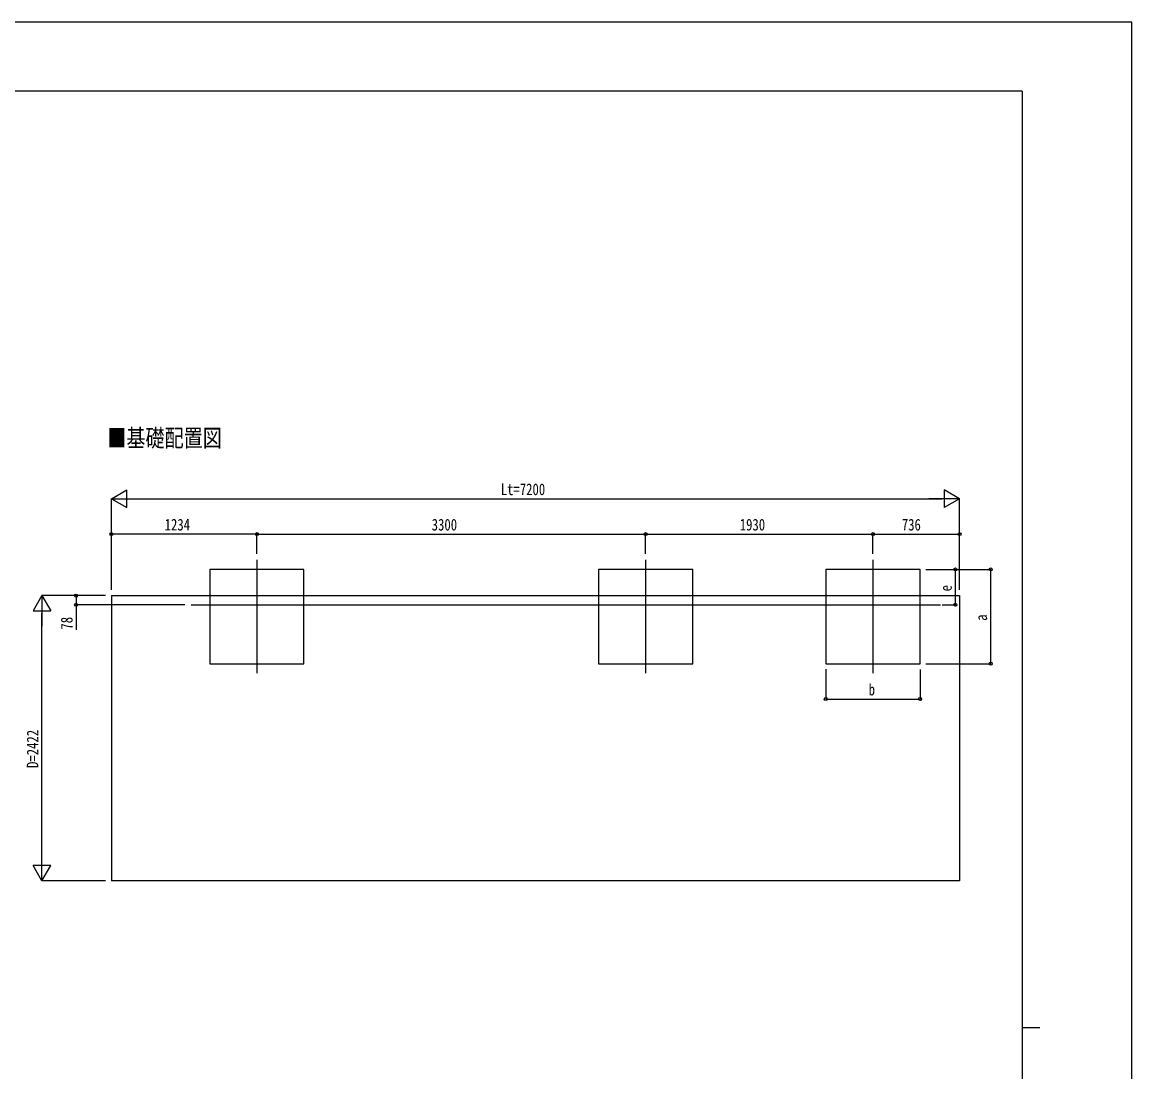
# Model space of a CAD drawing. Units: millimetres, scale not verified. Extents: x -12615 to 12615, y -8910 to 8910.
# Drawn here: x 3195 to 12615, y 0 to 8910 of the extents above; entities that cross this region are included whole.
import ezdxf
from ezdxf.enums import TextEntityAlignment as Align

# ---------------------------------------------------------------- set-up
doc = ezdxf.new("R2010")
doc.units = ezdxf.units.MM
doc.header["$LTSCALE"] = 50
for name, color, linetype in [('0-2_USER1', 3, 'Continuous'), ('0-3_YKK_12', 2, 'Continuous'), ('0-5_YKK_A1', 4, 'Continuous'), ('0-6_YKK_D', 6, 'Continuous'), ('0-7_YKK_ZWAK', 7, 'Continuous')]:
    doc.layers.add(name, color=color, linetype=linetype)
doc.styles.add('ＭＳ ゴシック', font='')
doc.styles.get('ＭＳ ゴシック').set_extended_font_data('MS Gothic')

msp = doc.modelspace()

# ---------------------------------------------------------------- linework, layer by layer
at = {"layer": '0-3_YKK_12'}
for p, q in [((5187.06, 4345.76), (5187.06, 3383.24)), ((8487.06, 4345.76), (8487.06, 3383.24)), ((10417.06, 4345.76), (10417.06, 3383.24)), ((4628.39, 3964.3), (10991.3, 3964.3))]:
    msp.add_line(p, q, dxfattribs=at)
at = {"layer": '0-5_YKK_A1'}
for p, q in [((3953.06, 4042.3), (11153.06, 4042.3)), ((3953.06, 4042.3), (3953.06, 1620.3)), ((11153.06, 4042.3), (11153.06, 1620.3)), ((11153.06, 1620.3), (3953.06, 1620.3))]:
    msp.add_line(p, q, dxfattribs=at)
for points in [[(4787.06, 3464.5), (5587.06, 3464.5), (5587.06, 4264.5), (4787.06, 4264.5)], [(8087.06, 3464.5), (8887.06, 3464.5), (8887.06, 4264.5), (8087.06, 4264.5)], [(10017.06, 3464.5), (10817.06, 3464.5), (10817.06, 4264.5), (10017.06, 4264.5)]]:
    msp.add_lwpolyline(points, close=True, dxfattribs=at)
at = {"layer": '0-6_YKK_D'}
for p, q in [((3953.06, 4864.5), (4082.96, 4939.5)), ((4082.96, 4789.5), (4082.96, 4939.5)), ((11153.06, 4864.5), (11023.16, 4939.5)), ((11023.16, 4939.5), (11023.16, 4789.5)), ((3953.06, 4092.3), (3953.06, 4865.5)), ((3953.06, 4864.5), (4082.96, 4789.5)), ((3953.06, 4864.5), (4212.87, 4864.5)), ((4103.06, 4864.5), (11003.06, 4864.5)), ((11153.06, 4864.5), (10893.25, 4864.5)), ((11153.06, 4864.5), (11023.16, 4789.5)), ((11153.06, 4092.3), (11153.06, 4865.5)), ((3953.06, 4395.76), (3953.06, 4565.5)), ((5187.06, 4564.5), (3953.06, 4564.5)), ((5187.06, 4395.76), (5187.06, 4565.5)), ((5187.06, 4395.76), (5187.06, 4565.5)), ((5187.06, 4564.5), (8487.06, 4564.5)), ((8487.06, 4395.76), (8487.06, 4565.5)), ((8487.06, 4395.76), (8487.06, 4565.5)), ((8487.06, 4564.5), (10417.06, 4564.5)), ((10417.06, 4395.76), (10417.06, 4565.5)), ((10417.06, 4395.76), (10417.06, 4565.5)), ((10417.06, 4564.5), (11153.06, 4564.5)), ((11153.06, 4395.76), (11153.06, 4565.5)), ((10867.06, 4264.5), (11418.06, 4264.5)), ((10868.06, 4264.5), (11118.06, 4264.5)), ((11117.06, 3964.3), (11117.06, 4264.5)), ((11417.06, 3464.5), (11417.06, 4264.5)), ((3363.06, 4042.3), (3288.06, 3912.4)), ((3903.06, 4042.3), (3362.06, 4042.3)), ((3363.06, 4042.3), (3438.06, 3912.4)), ((3363.06, 4042.3), (3363.06, 3782.49)), ((3903.06, 4042.3), (3652.06, 4042.3)), ((4574.95, 3964.3), (3652.06, 3964.3)), ((11005.87, 3964.3), (11118.06, 3964.3)), ((3288.06, 3912.4), (3438.06, 3912.4)), ((3363.06, 1770.3), (3363.06, 3892.3)), ((10017.06, 3417.41), (10017.06, 3163.5)), ((10817.06, 3415.48), (10817.06, 3163.5)), ((10867.06, 3464.5), (11418.06, 3464.5)), ((10017.06, 3164.5), (10817.06, 3164.5)), ((3363.06, 1620.3), (3363.06, 1880.11)), ((3363.06, 1620.3), (3288.06, 1750.2)), ((3438.06, 1750.2), (3288.06, 1750.2)), ((3363.06, 1620.3), (3438.06, 1750.2)), ((3902.06, 1620.3), (3362.06, 1620.3))]:
    msp.add_line(p, q, dxfattribs=at)
msp.add_lwpolyline([(3653.06, 4042.3), (3653.06, 3964.3), (3653.06, 3752.9)], dxfattribs=at)
for centre in [(3953.06, 4564.5), (5187.06, 4564.5), (5187.06, 4564.5), (8487.06, 4564.5), (8487.06, 4564.5), (10417.06, 4564.5), (10417.06, 4564.5), (11153.06, 4564.5), (11117.06, 4264.5), (11417.06, 4264.5), (3653.06, 4042.3), (3653.06, 3964.3), (11117.06, 3964.3), (11417.06, 3464.5), (10017.06, 3164.5), (10817.06, 3164.5)]:
    msp.add_circle(centre, 12.75, dxfattribs=at)
at = {"layer": '0-7_YKK_ZWAK'}
for p, q in [((11685.06, 8325), (-11714.94, 8325)), ((11685.06, 8325), (11685.06, -7575)), ((11685.06, 375), (11835.06, 375))]:
    msp.add_line(p, q, dxfattribs=at)
msp.add_lwpolyline([(-12615, -8910), (12615, -8910), (12615, 8910), (-12615, 8910)], close=True, dxfattribs=at)

# ---------------------------------------------------------------- texts
at = {"layer": '0-2_USER1', "style": 'ＭＳ ゴシック', "width": 0.8}
msp.add_text('■基礎配置図', height=148.5, dxfattribs=at).set_placement((3917.4, 5261.5), align=Align.BOTTOM_LEFT)
at = {"layer": '0-6_YKK_D', "style": 'ＭＳ ゴシック', "width": 0.8}
for s, p in [('Lt=7200', (7257.86, 4865.5)), ('1234', (4404.46, 4565.5)), ('3300', (6671.46, 4565.5)), ('1930', (9286.46, 4565.5)), ('736', (10662.66, 4565.5)), ('b', (10381.06, 3165.5))]:
    msp.add_text(s, height=98.97, dxfattribs=at).set_placement(p, align=Align.BOTTOM_LEFT)
for s, p in [('e', (11116.06, 4078.4)), ('a', (11416.06, 3828.5)), ('78', (3652.06, 3753.9)), ('D=2422', (3362.06, 2579.3))]:
    msp.add_text(s, height=98.97, rotation=90, dxfattribs=at).set_placement(p, align=Align.BOTTOM_LEFT)

doc.saveas('drawing.dxf')
